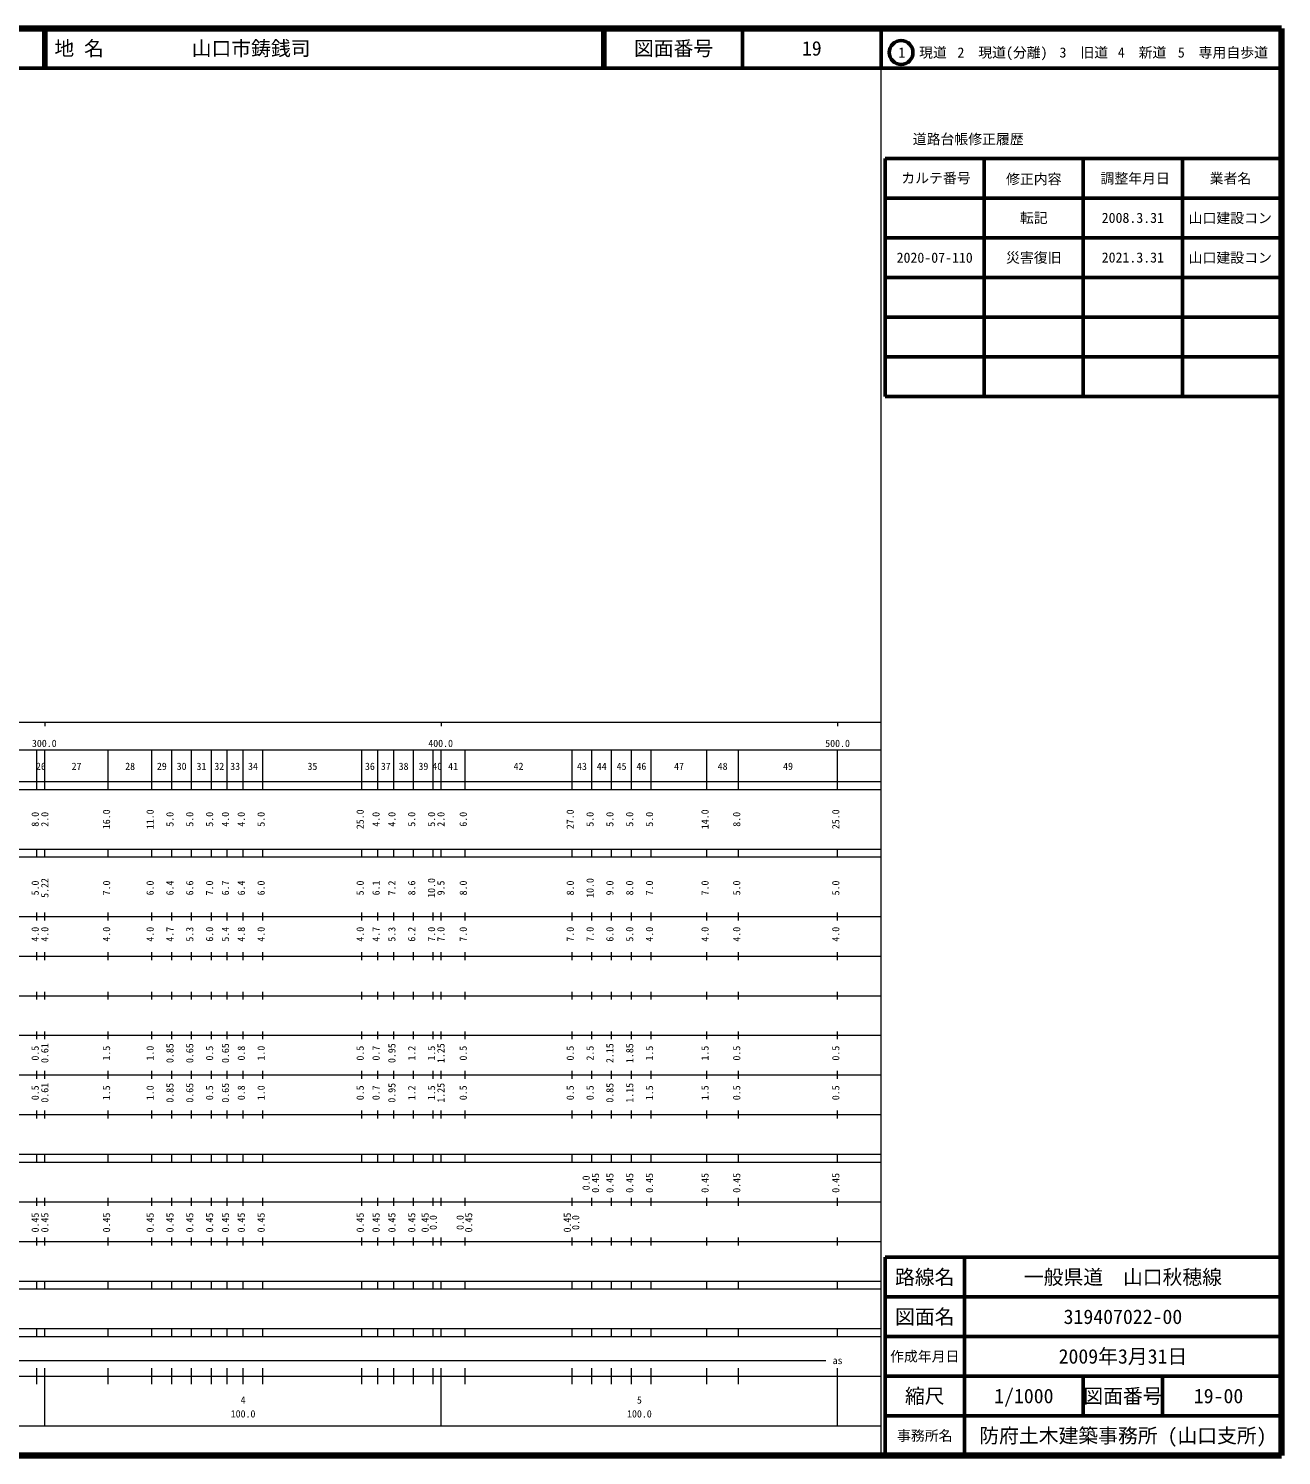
# Model space of a CAD drawing. Units: millimetres on the paper. Extents: x 40 to 680, y 20 to 380.
# Drawn here: x 363.9 to 680, y 20 to 380 of the extents above; entities that cross this region are included whole.
import ezdxf
from ezdxf.enums import TextEntityAlignment as Align

# ---------------------------------------------------------------- set-up
doc = ezdxf.new("R2010")
doc.units = ezdxf.units.MM
for name, color, linetype, lineweight in [('M-TTL', 2, 'Continuous', 140), ('M-TTL-BAND', 7, 'Continuous', 13), ('M-TTL-FRAM', 2, 'Continuous', 50), ('M-TTL-LINE', 7, 'Continuous', 50)]:
    doc.layers.add(name, color=color, linetype=linetype, lineweight=lineweight)
doc.layers.add('M-TTL-TXT', color=7, linetype='Continuous')
doc.styles.add('ＭＳ ゴシック', font='')
doc.styles.get('ＭＳ ゴシック').set_extended_font_data('MS Gothic')

msp = doc.modelspace()

# ---------------------------------------------------------------- linework, layer by layer
at = {"layer": 'M-TTL'}
for p, q in [((680, 380), (40, 380)), ((680, 20), (680, 380)), ((40, 20), (680, 20))]:
    msp.add_line(p, q, dxfattribs=at)
at = {"layer": 'M-TTL-BAND'}
for p, q in [((579, 20), (579, 370)), ((40, 205), (579, 205)), ((368, 205), (368, 204)), ((468, 205), (468, 204)), ((568, 205), (568, 204)), ((68, 198), (579, 198)), ((366, 188), (366, 198)), ((368, 188), (368, 198)), ((384, 188), (384, 198)), ((395, 188), (395, 198)), ((400, 188), (400, 198)), ((405, 188), (405, 198)), ((410, 188), (410, 198)), ((414, 188), (414, 198)), ((418, 188), (418, 198)), ((423, 188), (423, 198)), ((448, 188), (448, 198)), ((452, 188), (452, 198)), ((456, 188), (456, 198)), ((461, 188), (461, 198)), ((466, 188), (466, 198)), ((468, 188), (468, 198)), ((474, 188), (474, 198)), ((501, 188), (501, 198)), ((506, 188), (506, 198)), ((511, 188), (511, 198)), ((516, 188), (516, 198)), ((521, 188), (521, 198)), ((535, 188), (535, 198)), ((543, 188), (543, 198)), ((568, 188), (568, 198)), ((40, 190), (579, 190)), ((40, 188), (579, 188)), ((40, 173), (579, 173)), ((366, 171), (366, 173)), ((368, 171), (368, 173)), ((384, 171), (384, 173)), ((395, 171), (395, 173)), ((400, 171), (400, 173)), ((405, 171), (405, 173)), ((410, 171), (410, 173)), ((414, 171), (414, 173)), ((418, 171), (418, 173)), ((423, 171), (423, 173)), ((448, 171), (448, 173)), ((452, 171), (452, 173)), ((456, 171), (456, 173)), ((461, 171), (461, 173)), ((466, 171), (466, 173)), ((468, 171), (468, 173)), ((474, 171), (474, 173)), ((501, 171), (501, 173)), ((506, 171), (506, 173)), ((511, 171), (511, 173)), ((516, 171), (516, 173)), ((521, 171), (521, 173)), ((535, 171), (535, 173)), ((543, 171), (543, 173)), ((568, 171), (568, 173)), ((40, 171), (579, 171)), ((40, 156), (579, 156)), ((366, 155), (366, 157)), ((368, 155), (368, 157)), ((384, 155), (384, 157)), ((395, 155), (395, 157)), ((400, 155), (400, 157)), ((405, 155), (405, 157)), ((410, 155), (410, 157)), ((414, 155), (414, 157)), ((418, 155), (418, 157)), ((423, 155), (423, 157)), ((448, 155), (448, 157)), ((452, 155), (452, 157)), ((456, 155), (456, 157)), ((461, 155), (461, 157)), ((466, 155), (466, 157)), ((468, 155), (468, 157)), ((474, 155), (474, 157)), ((501, 155), (501, 157)), ((506, 155), (506, 157)), ((511, 155), (511, 157)), ((516, 155), (516, 157)), ((521, 155), (521, 157)), ((535, 155), (535, 157)), ((543, 155), (543, 157)), ((568, 155), (568, 157)), ((46, 146), (579, 146)), ((366, 145), (366, 147)), ((368, 145), (368, 147)), ((384, 145), (384, 147)), ((395, 145), (395, 147)), ((400, 145), (400, 147)), ((405, 145), (405, 147)), ((410, 145), (410, 147)), ((414, 145), (414, 147)), ((418, 145), (418, 147)), ((423, 145), (423, 147)), ((448, 145), (448, 147)), ((452, 145), (452, 147)), ((456, 145), (456, 147)), ((461, 145), (461, 147)), ((466, 145), (466, 147)), ((468, 145), (468, 147)), ((474, 145), (474, 147)), ((501, 145), (501, 147)), ((506, 145), (506, 147)), ((511, 145), (511, 147)), ((516, 145), (516, 147)), ((521, 145), (521, 147)), ((535, 145), (535, 147)), ((543, 145), (543, 147)), ((568, 145), (568, 147)), ((366, 135), (366, 137)), ((368, 135), (368, 137)), ((384, 135), (384, 137)), ((395, 135), (395, 137)), ((400, 135), (400, 137)), ((405, 135), (405, 137)), ((410, 135), (410, 137)), ((414, 135), (414, 137)), ((418, 135), (418, 137)), ((423, 135), (423, 137)), ((448, 135), (448, 137)), ((452, 135), (452, 137)), ((456, 135), (456, 137)), ((461, 135), (461, 137)), ((466, 135), (466, 137)), ((468, 135), (468, 137)), ((474, 135), (474, 137)), ((501, 135), (501, 137)), ((506, 135), (506, 137)), ((511, 135), (511, 137)), ((516, 135), (516, 137)), ((521, 135), (521, 137)), ((535, 135), (535, 137)), ((543, 135), (543, 137)), ((568, 135), (568, 137)), ((52, 136), (579, 136)), ((46, 126), (579, 126)), ((366, 125), (366, 127)), ((368, 125), (368, 127)), ((384, 125), (384, 127)), ((395, 125), (395, 127)), ((400, 125), (400, 127)), ((405, 125), (405, 127)), ((410, 125), (410, 127)), ((414, 125), (414, 127)), ((418, 125), (418, 127)), ((423, 125), (423, 127)), ((448, 125), (448, 127)), ((452, 125), (452, 127)), ((456, 125), (456, 127)), ((461, 125), (461, 127)), ((466, 125), (466, 127)), ((468, 125), (468, 127)), ((474, 125), (474, 127)), ((501, 125), (501, 127)), ((506, 125), (506, 127)), ((511, 125), (511, 127)), ((516, 125), (516, 127)), ((521, 125), (521, 127)), ((535, 125), (535, 127)), ((543, 125), (543, 127)), ((568, 125), (568, 127)), ((52, 116), (579, 116)), ((366, 115), (366, 117)), ((368, 115), (368, 117)), ((384, 115), (384, 117)), ((395, 115), (395, 117)), ((400, 115), (400, 117)), ((405, 115), (405, 117)), ((410, 115), (410, 117)), ((414, 115), (414, 117)), ((418, 115), (418, 117)), ((423, 115), (423, 117)), ((448, 115), (448, 117)), ((452, 115), (452, 117)), ((456, 115), (456, 117)), ((461, 115), (461, 117)), ((466, 115), (466, 117)), ((468, 115), (468, 117)), ((474, 115), (474, 117)), ((501, 115), (501, 117)), ((506, 115), (506, 117)), ((511, 115), (511, 117)), ((516, 115), (516, 117)), ((521, 115), (521, 117)), ((535, 115), (535, 117)), ((543, 115), (543, 117)), ((568, 115), (568, 117)), ((46, 106), (579, 106)), ((366, 105), (366, 107)), ((368, 105), (368, 107)), ((384, 105), (384, 107)), ((395, 105), (395, 107)), ((400, 105), (400, 107)), ((405, 105), (405, 107)), ((410, 105), (410, 107)), ((414, 105), (414, 107)), ((418, 105), (418, 107)), ((423, 105), (423, 107)), ((448, 105), (448, 107)), ((452, 105), (452, 107)), ((456, 105), (456, 107)), ((461, 105), (461, 107)), ((466, 105), (466, 107)), ((468, 105), (468, 107)), ((474, 105), (474, 107)), ((501, 105), (501, 107)), ((506, 105), (506, 107)), ((511, 105), (511, 107)), ((516, 105), (516, 107)), ((521, 105), (521, 107)), ((535, 105), (535, 107)), ((543, 105), (543, 107)), ((568, 105), (568, 107)), ((40, 96), (579, 96)), ((40, 94), (579, 94)), ((366, 94), (366, 96)), ((368, 94), (368, 96)), ((384, 94), (384, 96)), ((395, 94), (395, 96)), ((400, 94), (400, 96)), ((405, 94), (405, 96)), ((410, 94), (410, 96)), ((414, 94), (414, 96)), ((418, 94), (418, 96)), ((423, 94), (423, 96)), ((448, 94), (448, 96)), ((452, 94), (452, 96)), ((456, 94), (456, 96)), ((461, 94), (461, 96)), ((466, 94), (466, 96)), ((468, 94), (468, 96)), ((474, 94), (474, 96)), ((501, 94), (501, 96)), ((506, 94), (506, 96)), ((511, 94), (511, 96)), ((516, 94), (516, 96)), ((521, 94), (521, 96)), ((535, 94), (535, 96)), ((543, 94), (543, 96)), ((568, 94), (568, 96)), ((49, 84), (579, 84)), ((366, 83), (366, 85)), ((368, 83), (368, 85)), ((384, 83), (384, 85)), ((395, 83), (395, 85)), ((400, 83), (400, 85)), ((405, 83), (405, 85)), ((410, 83), (410, 85)), ((414, 83), (414, 85)), ((418, 83), (418, 85)), ((423, 83), (423, 85)), ((448, 83), (448, 85)), ((452, 83), (452, 85)), ((456, 83), (456, 85)), ((461, 83), (461, 85)), ((466, 83), (466, 85)), ((468, 83), (468, 85)), ((474, 83), (474, 85)), ((501, 83), (501, 85)), ((506, 83), (506, 85)), ((511, 83), (511, 85)), ((516, 83), (516, 85)), ((521, 83), (521, 85)), ((535, 83), (535, 85)), ((543, 83), (543, 85)), ((568, 83), (568, 85)), ((40, 74), (579, 74)), ((366, 73), (366, 75)), ((368, 73), (368, 75)), ((384, 73), (384, 75)), ((395, 73), (395, 75)), ((400, 73), (400, 75)), ((405, 73), (405, 75)), ((410, 73), (410, 75)), ((414, 73), (414, 75)), ((418, 73), (418, 75)), ((423, 73), (423, 75)), ((448, 73), (448, 75)), ((452, 73), (452, 75)), ((456, 73), (456, 75)), ((461, 73), (461, 75)), ((466, 73), (466, 75)), ((468, 73), (468, 75)), ((474, 73), (474, 75)), ((501, 73), (501, 75)), ((506, 73), (506, 75)), ((511, 73), (511, 75)), ((516, 73), (516, 75)), ((521, 73), (521, 75)), ((535, 73), (535, 75)), ((543, 73), (543, 75)), ((568, 73), (568, 75)), ((40, 64), (579, 64)), ((40, 62), (579, 62)), ((366, 62), (366, 64)), ((368, 62), (368, 64)), ((384, 62), (384, 64)), ((395, 62), (395, 64)), ((400, 62), (400, 64)), ((405, 62), (405, 64)), ((410, 62), (410, 64)), ((414, 62), (414, 64)), ((418, 62), (418, 64)), ((423, 62), (423, 64)), ((448, 62), (448, 64)), ((452, 62), (452, 64)), ((456, 62), (456, 64)), ((461, 62), (461, 64)), ((466, 62), (466, 64)), ((468, 62), (468, 64)), ((474, 62), (474, 64)), ((501, 62), (501, 64)), ((506, 62), (506, 64)), ((511, 62), (511, 64)), ((516, 62), (516, 64)), ((521, 62), (521, 64)), ((535, 62), (535, 64)), ((543, 62), (543, 64)), ((568, 62), (568, 64)), ((40, 52), (579, 52)), ((366, 50), (366, 52)), ((368, 50), (368, 52)), ((384, 50), (384, 52)), ((395, 50), (395, 52)), ((400, 50), (400, 52)), ((405, 50), (405, 52)), ((410, 50), (410, 52)), ((414, 50), (414, 52)), ((418, 50), (418, 52)), ((423, 50), (423, 52)), ((448, 50), (448, 52)), ((452, 50), (452, 52)), ((456, 50), (456, 52)), ((461, 50), (461, 52)), ((466, 50), (466, 52)), ((468, 50), (468, 52)), ((474, 50), (474, 52)), ((501, 50), (501, 52)), ((506, 50), (506, 52)), ((511, 50), (511, 52)), ((516, 50), (516, 52)), ((521, 50), (521, 52)), ((535, 50), (535, 52)), ((543, 50), (543, 52)), ((568, 50), (568, 52)), ((40, 50), (579, 50)), ((71, 44), (565, 44)), ((40, 40), (579, 40)), ((366, 38), (366, 42)), ((368, 27.5), (368, 42)), ((384, 38), (384, 42)), ((395, 38), (395, 42)), ((400, 38), (400, 42)), ((405, 38), (405, 42)), ((410, 38), (410, 42)), ((414, 38), (414, 42)), ((418, 38), (418, 42)), ((423, 38), (423, 42)), ((448, 38), (448, 42)), ((452, 38), (452, 42)), ((456, 38), (456, 42)), ((461, 38), (461, 42)), ((466, 38), (466, 42)), ((468, 27.5), (468, 42)), ((474, 38), (474, 42)), ((501, 38), (501, 42)), ((506, 38), (506, 42)), ((511, 38), (511, 42)), ((516, 38), (516, 42)), ((521, 38), (521, 42)), ((535, 38), (535, 42)), ((543, 38), (543, 42)), ((568, 27.5), (568, 42)), ((68, 27.5), (579, 27.5))]:
    msp.add_line(p, q, dxfattribs=at)
at = {"layer": 'M-TTL-FRAM'}
for p, q in [((580, 347.197), (580, 287.197)), ((580, 347.197), (680, 347.197)), ((580, 287.197), (680, 287.197)), ((680, 70), (580, 70)), ((580, 70), (580, 20))]:
    msp.add_line(p, q, dxfattribs=at)
at = {"layer": 'M-TTL-LINE'}
for p, q in [((367.75, 380), (367.75, 370)), ((368.25, 380), (368.25, 370)), ((508.747, 380), (508.747, 370)), ((509.247, 380), (509.247, 370)), ((543.997, 380), (543.997, 370)), ((579, 380), (579, 370)), ((40, 370), (680, 370)), ((605, 347.197), (605, 287.197)), ((630, 347.197), (630, 287.197)), ((655, 347.197), (655, 287.197)), ((580, 337.197), (680, 337.197)), ((580, 327.197), (680, 327.197)), ((580, 317.197), (680, 317.197)), ((580, 307.197), (680, 307.197)), ((580, 297.197), (680, 297.197)), ((600, 70), (600, 20)), ((680, 60), (580, 60)), ((680, 50), (580, 50)), ((680, 40), (580, 40)), ((630, 40), (630, 30)), ((650, 40), (650, 30)), ((680, 30), (580, 30))]:
    msp.add_line(p, q, dxfattribs=at)
msp.add_circle((584.031, 373.958), 3, dxfattribs=at)

# ---------------------------------------------------------------- texts
at = {"layer": 'M-TTL-BAND', "style": 'ＭＳ ゴシック'}
for s, p in [('300.0', (367.844, 198.195)), ('400.0', (467.844, 198.195)), ('500.0', (568, 198.195)), ('26', (367, 192.405)), ('27', (376, 192.405)), ('28', (389.5, 192.405)), ('29', (397.5, 192.405)), ('30', (402.5, 192.405)), ('31', (407.5, 192.405)), ('32', (412, 192.405)), ('33', (416, 192.405)), ('34', (420.5, 192.405)), ('35', (435.5, 192.405)), ('36', (450, 192.405)), ('37', (454, 192.405)), ('38', (458.5, 192.405)), ('39', (463.5, 192.405)), ('40', (467, 192.405)), ('41', (471, 192.405)), ('42', (487.5, 192.405)), ('43', (503.5, 192.405)), ('44', (508.5, 192.405)), ('45', (513.5, 192.405)), ('46', (518.5, 192.405)), ('47', (528, 192.405)), ('48', (539, 192.405)), ('49', (555.5, 192.405)), ('as', (568, 42.5)), ('4', (418, 32.523)), ('5', (518, 32.523)), ('100.0', (418, 29.033)), ('100.0', (518, 29.033))]:
    msp.add_text(s, height=1.833, dxfattribs=at).set_placement(p, align=Align.BOTTOM_CENTER)
for s, p in [('8.0', (367, 180.5)), ('2.0', (369.436, 180.5)), ('16.0', (385, 180.5)), ('11.0', (396, 180.5)), ('5.0', (401, 180.5)), ('5.0', (406, 180.5)), ('5.0', (411, 180.5)), ('4.0', (415, 180.5)), ('4.0', (419, 180.5)), ('5.0', (424, 180.5)), ('25.0', (449, 180.5)), ('4.0', (453, 180.5)), ('4.0', (457, 180.5)), ('5.0', (462, 180.5)), ('5.0', (467, 180.5)), ('2.0', (469.377, 180.5)), ('6.0', (475, 180.5)), ('27.0', (502, 180.5)), ('5.0', (507, 180.5)), ('5.0', (512, 180.5)), ('5.0', (517, 180.5)), ('5.0', (522, 180.5)), ('14.0', (536, 180.5)), ('8.0', (544, 180.5)), ('25.0', (569, 180.5)), ('5.0', (367, 163.174)), ('5.22', (369.436, 163.174)), ('7.0', (385, 163.174)), ('6.0', (396, 163.174)), ('6.4', (401, 163.174)), ('6.6', (406, 163.174)), ('7.0', (411, 163.174)), ('6.7', (415, 163.174)), ('6.4', (419, 163.174)), ('6.0', (424, 163.174)), ('5.0', (449, 163.174)), ('6.1', (453, 163.174)), ('7.2', (457, 163.174)), ('8.6', (462, 163.174)), ('10.0', (467, 163.174)), ('9.5', (469.377, 163.174)), ('8.0', (475, 163.174)), ('8.0', (502, 163.174)), ('10.0', (507, 163.174)), ('9.0', (512, 163.174)), ('8.0', (517, 163.174)), ('7.0', (522, 163.174)), ('7.0', (536, 163.174)), ('5.0', (544, 163.174)), ('5.0', (569, 163.174)), ('4.0', (367, 151.5)), ('4.0', (369.436, 151.5)), ('4.0', (385, 151.5)), ('4.0', (396, 151.5)), ('4.7', (401, 151.5)), ('5.3', (406, 151.5)), ('6.0', (411, 151.5)), ('5.4', (415, 151.5)), ('4.8', (419, 151.5)), ('4.0', (424, 151.5)), ('4.0', (449, 151.5)), ('4.7', (453, 151.5)), ('5.3', (457, 151.5)), ('6.2', (462, 151.5)), ('7.0', (467, 151.5)), ('7.0', (469.377, 151.5)), ('7.0', (475, 151.5)), ('7.0', (502, 151.5)), ('7.0', (507, 151.5)), ('6.0', (512, 151.5)), ('5.0', (517, 151.5)), ('4.0', (522, 151.5)), ('4.0', (536, 151.5)), ('4.0', (544, 151.5)), ('4.0', (569, 151.5)), ('0.5', (367, 121.5)), ('0.61', (369.436, 121.5)), ('1.5', (385, 121.5)), ('1.0', (396, 121.5)), ('0.85', (401, 121.5)), ('0.65', (406, 121.5)), ('0.5', (411, 121.5)), ('0.65', (415, 121.5)), ('0.8', (419, 121.5)), ('1.0', (424, 121.5)), ('0.5', (449, 121.5)), ('0.7', (453, 121.5)), ('0.95', (457, 121.5)), ('1.2', (462, 121.5)), ('1.5', (467, 121.5)), ('1.25', (469.377, 121.5)), ('0.5', (475, 121.5)), ('0.5', (502, 121.5)), ('2.5', (507, 121.5)), ('2.15', (512, 121.5)), ('1.85', (517, 121.5)), ('1.5', (522, 121.5)), ('1.5', (536, 121.5)), ('0.5', (544, 121.5)), ('0.5', (569, 121.5)), ('0.5', (367, 111.5)), ('0.61', (369.436, 111.5)), ('1.5', (385, 111.5)), ('1.0', (396, 111.5)), ('0.85', (401, 111.5)), ('0.65', (406, 111.5)), ('0.5', (411, 111.5)), ('0.65', (415, 111.5)), ('0.8', (419, 111.5)), ('1.0', (424, 111.5)), ('0.5', (449, 111.5)), ('0.7', (453, 111.5)), ('0.95', (457, 111.5)), ('1.2', (462, 111.5)), ('1.5', (467, 111.5)), ('1.25', (469.377, 111.5)), ('0.5', (475, 111.5)), ('0.5', (502, 111.5)), ('0.5', (507, 111.5)), ('0.85', (512, 111.5)), ('1.15', (517, 111.5)), ('1.5', (522, 111.5)), ('1.5', (536, 111.5)), ('0.5', (544, 111.5)), ('0.5', (569, 111.5)), ('0.0', (506, 88.764)), ('0.45', (508.37, 88.764)), ('0.45', (512, 88.764)), ('0.45', (517, 88.764)), ('0.45', (522, 88.764)), ('0.45', (536, 88.764)), ('0.45', (544, 88.764)), ('0.45', (569, 88.764)), ('0.45', (367, 78.764)), ('0.45', (369.436, 78.764)), ('0.45', (385, 78.764)), ('0.45', (396, 78.764)), ('0.45', (401, 78.764)), ('0.45', (406, 78.764)), ('0.45', (411, 78.764)), ('0.45', (415, 78.764)), ('0.45', (419, 78.764)), ('0.45', (424, 78.764)), ('0.45', (449, 78.764)), ('0.45', (453, 78.764)), ('0.45', (457, 78.764)), ('0.45', (462, 78.764)), ('0.45', (465.383, 78.764)), ('0.0', (467.445, 78.764)), ('0.0', (474.219, 78.764)), ('0.45', (476.37, 78.764)), ('0.45', (501.258, 78.764)), ('0.0', (503.37, 78.764))]:
    msp.add_text(s, height=1.833, rotation=90, dxfattribs=at).set_placement(p, align=Align.BOTTOM_CENTER)
at = {"layer": 'M-TTL-TXT', "style": 'ＭＳ ゴシック'}
for s, p in [('地 名', (370.38, 375)), ('山口市鋳銭司', (405.024, 375))]:
    msp.add_text(s, height=3.666, dxfattribs=at).set_placement(p, align=Align.MIDDLE_LEFT)
for s, height, p in [('図面番号', 3.666, (526.622, 375)), ('19', 3.666, (561.497, 375)), ('1\u3000現道', 2.566, (589.448, 373.958)), ('2\u3000現道(分離)', 2.566, (609.619, 373.958)), ('3\u3000旧道', 2.566, (630.121, 373.958)), ('4\u3000新道', 2.566, (644.824, 373.958)), ('5\u3000専用自歩道', 2.566, (665.228, 373.958)), ('道路台帳修正履歴', 2.566, (600.968, 352.113)), ('カルテ番号', 2.566, (592.839, 342.277)), ('修正内容', 2.566, (617.509, 342.023)), ('調整年月日', 2.566, (643.089, 342.197)), ('業者名', 2.566, (667.134, 342.197)), ('転記', 2.566, (617.5, 332.245)), ('2008.3.31', 2.566, (642.5, 332.245)), ('山口建設コン', 2.566, (667.077, 332.189)), ('2020-07-110', 2.566, (592.5, 322.197)), ('災害復旧', 2.566, (617.5, 322.197)), ('2021.3.31', 2.566, (642.5, 322.245)), ('山口建設コン', 2.566, (667.077, 322.189)), ('路線名', 3.666, (590, 65)), ('路線名', 3.666, (590, 65)), ('一般県道\u3000山口秋穂線', 3.666, (640, 65)), ('図面名', 3.666, (590, 55)), ('図面名', 3.666, (590, 55)), ('319407022-00', 3.666, (640, 55)), ('2009年3月31日', 3.666, (640, 45)), ('作成年月日', 2.566, (590, 45)), ('作成年月日', 2.566, (590, 45)), ('縮尺', 3.666, (590, 35)), ('縮尺', 3.666, (590, 35)), ('1/1000', 3.666, (615, 35)), ('図面番号', 3.666, (640, 35)), ('図面番号', 3.666, (640, 35)), ('19-00', 3.666, (664.125, 35)), ('事務所名', 2.566, (590, 25)), ('事務所名', 2.566, (590, 25)), ('防府土木建築事務所 (山口支所)', 3.666, (640, 25))]:
    msp.add_text(s, height=height, dxfattribs=at).set_placement(p, align=Align.MIDDLE_CENTER)

doc.saveas('drawing.dxf')
